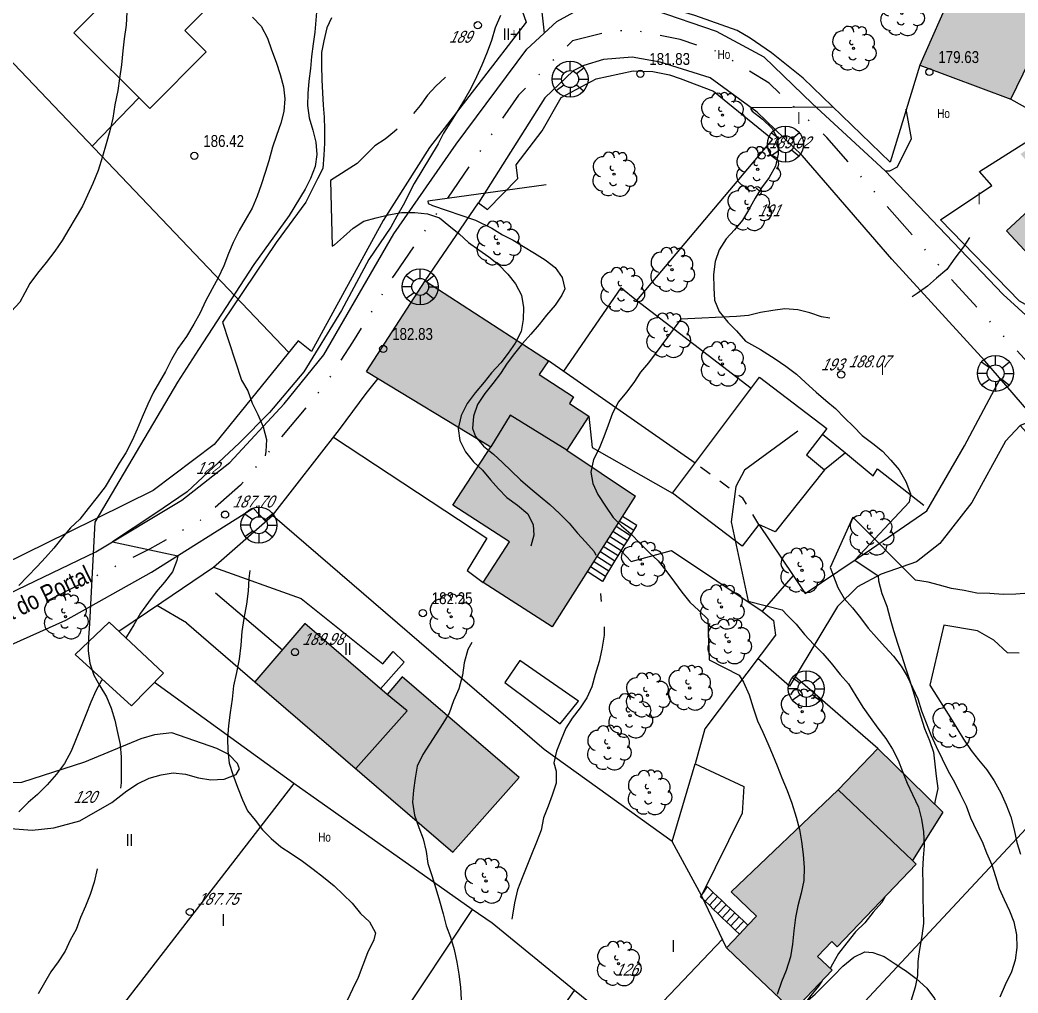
# Model space of a CAD drawing. Header units: metres. Extents: x 523256 to 524015, y 4669220 to 4669814.
# Drawn here: x 523420.2 to 523503.9, y 4669405.9 to 4669487.5 of the extents above; entities that cross this region are included whole.
import ezdxf

# ---------------------------------------------------------------- set-up
doc = ezdxf.new("R2010")
doc.units = ezdxf.units.M
doc.header["$MEASUREMENT"] = 0
doc.linetypes.add('DISCONT', pattern=[2, 1, -1])
doc.linetypes.add('MORSE_D', pattern=[31.75, 12.7, -6.35, 0, -6.35, 0, -6.35])
for name, color, linetype in [('031006 Cota terreno', 9, 'Continuous'), ('031007 Cota edificio', 7, 'Continuous'), ('032011 Curva cada 1 m', 40, 'Continuous'), ('032015 Curva cada 5 m', 34, 'Continuous'), ('032022 Curva cada 1 m de baja fiabilidad', 40, 'Continuous'), ('033006 Texto cota terreno', 9, 'Continuous'), ('033007 Texto cota edificio', 9, 'Continuous'), ('052001 Edificacion', 2, 'Continuous'), ('052004 Porche Tejavana', 7, 'Continuous'), ('052006 Division alturas', 9, 'Continuous'), ('052007 Medianera principal', 7, 'Continuous'), ('052016 Cobertizo', 7, 'Continuous'), ('052019 Cubierta edificio auxiliar', 9, 'DISCONT'), ('052020 Edificacion alero', 2, 'Continuous'), ('052024 Horreo', 7, 'Continuous'), ('052027 Edificacion por pie_alero', 2, 'Continuous'), ('052028 Edificacion pie nuevo', 2, 'Continuous'), ('053000 Textos varios', 7, 'Continuous'), ('053006 Texto altura edificio', 7, 'Continuous'), ('053009 Texto altura edificio predominante', 7, 'Continuous'), ('063001 Texto via urbana', 7, 'Continuous'), ('063002 Texto portal', 7, 'Continuous'), ('072001 Borde aglomerado u hormigon', 7, 'Continuous'), ('072003 Camino', 7, 'Continuous'), ('072013 Escaleras', 1, 'Continuous'), ('072027 Pavimento', 9, 'Continuous'), ('082001 Valla Alambrada', 7, 'ALAMBRADA'), ('082002 Muro Tapia', 6, 'Continuous'), ('082003 Puerta', 7, 'Continuous'), ('101001 Arbol', 3, 'Continuous'), ('102002 Zona arbolada', 3, 'MASA'), ('102006 Seto', 3, 'SETO'), ('141001 Farola baculo', 7, 'Continuous'), ('202001 Eje Calle', 254, 'MORSE_D'), ('990001 Sombreados', 7, 'Continuous')]:
    doc.layers.add(name, color=color, linetype=linetype)
doc.styles.get("Standard").update_dxf_attribs({"font": 'arial.ttf'})
doc.linetypes.add('ALAMBRADA', pattern='A,3,[131,GEOGRAMA.SHX,S=0.5,R=0,X=0,Y=0],3', length=6)
doc.linetypes.add('MASA', pattern='A,0.0001,[130,GEOGRAMA.SHX,S=0.5,R=180,X=0,Y=0],-2.9', length=2.9001)
doc.linetypes.add('SETO', pattern='A,0,-1.2,1,[135,GEOGRAMA.SHX,S=0.4,R=0,X=0.5,Y=-0.5],1', length=3.2)

# ---------------------------------------------------------------- blocks, each defined once
blk = doc.blocks.new('COTAP')
at = {"color": 0}
blk.add_circle((0, 0), 0.3, dxfattribs=at)
blk = doc.blocks.new('ARBOL')
at = {"color": 0}
blk.add_circle((0, 0), 0.0939, dxfattribs=at)
for centre, radius, start, end in [((-0.448, 1.368), 0.48, 359.28777, 173.60777), ((0.156, 1.551), 0.336, 23.15651, 160.46651), ((0.701, 1.409), 0.384, 301.57804, 139.32804), ((-0.902, 0.61), 0.852, 92.28, 254.58), ((1.05, 0.46), 0.708, 319.85562, 114.76562), ((-0.146, 0.514), 0.192, 119.14, 310.56), ((1.31, -0.398), 0.612, 235.52754, 62.02753), ((-0.89, -0.542), 0.888, 142.64, 266.54), ((-0.062, -0.614), 0.336, 189.64, 323.88), ((-0.482, -1.082), 0.72, 213.78, 295.32), ((0.478, -0.998), 0.852, 224.67, 0.24)]:
    blk.add_arc(centre, radius, start, end, dxfattribs=at)
blk = doc.blocks.new('FAROLAG')
at = {"color": 0}
for p, q in [((-1.169, 0.956), (-0.51, 0.49)), ((0, 0.71), (0, 1.51)), ((1.173, 0.95), (0.553, 0.446)), ((-0.71, 0), (-1.51, 0)), ((0.71, 0), (1.51, 0)), ((-1.173, -0.95), (-0.51, -0.48)), ((0, -0.71), (0, -1.51)), ((1.127, -1.005), (0.511, -0.493))]:
    blk.add_line(p, q, dxfattribs=at)
for radius in [1.51, 0.71]:
    blk.add_circle((0, 0), radius, dxfattribs=at)

msp = doc.modelspace()

# ---------------------------------------------------------------- hatches: boundary and pattern name
at = {"layer": '990001 Sombreados', "true_color": 0xafafaf}
for points in [[(523495.68849, 4669483.75038), (523498.45849, 4669490.02038), (523498.02849, 4669490.13038), (523499.11849, 4669495.40038), (523501.88849, 4669494.24038), (523503.78849, 4669499.04038), (523511.48849, 4669495.88038), (523507.27849, 4669485.54038), (523505.87849, 4669486.16038), (523503.30849, 4669480.89038)], [(523506.71849, 4669473.33038), (523502.94849, 4669469.85038), (523506.35849, 4669466.17038), (523505.87849, 4669465.72038), (523507.74849, 4669463.70038), (523507.88849, 4669463.75038), (523508.28849, 4669463.92038), (523509.84849, 4669464.92038), (523510.15849, 4669464.44038), (523513.76849, 4669465.92038), (523517.91849, 4669468.15038), (523516.32849, 4669470.08038), (523517.22849, 4669471.07038), (523509.48849, 4669479.77038), (523507.54849, 4669478.51038), (523506.70849, 4669477.97038), (523504.11849, 4669476.29038)], [(523449.27849, 4669458.05038), (523459.70849, 4669451.72038), (523461.32849, 4669454.38038), (523466.07849, 4669451.44038), (523467.92849, 4669454.31038), (523466.28849, 4669455.37038), (523466.63849, 4669455.92038), (523463.76849, 4669457.78038), (523464.53849, 4669458.95038), (523454.19849, 4669465.65038)], [(523459.70849, 4669451.72038), (523461.32849, 4669454.38038), (523466.07849, 4669451.44038), (523471.83849, 4669447.59038), (523471.81849, 4669447.59038), (523464.83849, 4669436.62038), (523459.06849, 4669440.36038), (523461.26849, 4669443.75038), (523456.51849, 4669446.82038)], [(523462.07849, 4669423.98038), (523452.27849, 4669432.42038), (523451.01849, 4669430.95038), (523444.11849, 4669436.90038), (523439.91849, 4669432.02038), (523456.50849, 4669417.73038)], [(523479.45849, 4669409.71038), (523480.12849, 4669409.07038), (523485.04849, 4669404.39038), (523488.31849, 4669407.82038), (523487.09849, 4669408.97038), (523488.28849, 4669410.22038), (523488.74849, 4669409.79038), (523495.36849, 4669416.73038), (523495.05849, 4669417.03038), (523497.59849, 4669421.09038), (523492.15849, 4669426.41038), (523488.83849, 4669422.96038), (523479.86849, 4669414.39038), (523481.98849, 4669412.36038), (523481.26849, 4669411.61038), (523480.54849, 4669410.85038)]]:
    msp.add_hatch(color=253, dxfattribs=at).paths.add_polyline_path(points, flags=0)

# ---------------------------------------------------------------- linework, layer by layer
at = {"layer": '032011 Curva cada 1 m'}
for points, elevation in [([(523429.19, 4669488.18), (523429.13, 4669487.09), (523428.95, 4669485.94), (523428.84, 4669484.94), (523428.74, 4669483.78), (523428.57, 4669482.61), (523428.42, 4669481.61), (523428.18, 4669480.41), (523428, 4669479.3), (523427.75, 4669478.23), (523427.45, 4669477.13), (523427.15, 4669476.09), (523426.79, 4669474.91), (523426.33, 4669473.81), (523425.89, 4669472.83), (523425.46, 4669471.91), (523424.85, 4669470.89), (523424.31, 4669469.98), (523423.77, 4669469.04), (523423.14, 4669468.14), (523422.42, 4669467.2), (523421.7, 4669466.29), (523421.06, 4669465.44), (523420.22, 4669463.85), (523419.15, 4669462.71)], 187), ([(523445.12, 4669488.52), (523445.03, 4669487.52), (523444.94, 4669486.52), (523444.82, 4669485.52), (523444.68, 4669484.48), (523444.57, 4669483.45), (523444.43, 4669482.41), (523444.36, 4669481.36), (523444.33, 4669480.36), (523444.47, 4669479.33), (523444.78, 4669478.28), (523445.04, 4669477.29), (523445.12, 4669476.26), (523444.96, 4669475.24), (523444.58, 4669474.24), (523444.13, 4669473.33), (523442.8, 4669471.14), (523439.84, 4669467.02), (523435.18, 4669459.9), (523433.42, 4669457.14), (523426.49, 4669445.4), (523426.04, 4669436.91), (523425.96, 4669435.71), (523425.94, 4669434.62), (523426.07, 4669433.57), (523426.42, 4669432.58), (523426.91, 4669431.67), (523427.48, 4669430.75), (523427.87, 4669429.8), (523428.17, 4669428.8), (523428.39, 4669427.76), (523428.62, 4669426.75), (523428.71, 4669425.7), (523428.71, 4669424.62), (523428.7, 4669423.55), (523428.66, 4669423.1)], 184), ([(523439.73, 4669487.77), (523440.44, 4669487), (523440.97, 4669486.01), (523441.32, 4669485.02), (523441.7, 4669483.98), (523442.04, 4669482.95), (523442.31, 4669481.91), (523442.42, 4669480.91), (523442.34, 4669479.85), (523442.09, 4669478.87), (523441.74, 4669477.84), (523441.41, 4669476.85), (523441.08, 4669475.72), (523440.78, 4669474.74), (523440.45, 4669473.71), (523440.12, 4669472.75), (523439.69, 4669471.75), (523439.1, 4669470.74), (523438.59, 4669469.88), (523438.1, 4669468.87), (523437.72, 4669467.93), (523437.31, 4669466.91), (523436.85, 4669465.89), (523436.35, 4669464.97), (523435.78, 4669463.94), (523435.32, 4669462.97), (523434.81, 4669462.01), (523434.19, 4669460.97), (523433.47, 4669459.98), (523432.94, 4669459.04), (523432.43, 4669458.05), (523431.92, 4669457.19), (523431.43, 4669456.31), (523430.95, 4669455.31), (523430.46, 4669454.22), (523430.05, 4669453.22), (523429.62, 4669452.26), (523429.09, 4669451.22), (523428.54, 4669450.35), (523427.99, 4669449.4), (523427.36, 4669448.37), (523426.7, 4669447.5), (523425.93, 4669446.54), (523425.23, 4669445.65), (523424.46, 4669444.92), (523423.72, 4669444.07), (523423.07, 4669443.23), (523422.36, 4669442.43), (523421.66, 4669441.68), (523420.86, 4669440.85), (523420.12, 4669440.1)], 186), ([(523446.34, 4669487.71), (523445.94, 4669486.87), (523445.69, 4669485.77), (523445.51, 4669484.79), (523445.5, 4669483.7), (523445.54, 4669482.52), (523445.58, 4669481.41), (523445.64, 4669480.38), (523445.72, 4669479.37), (523445.76, 4669478.36), (523445.75, 4669477.19), (523445.71, 4669476.18), (523445.61, 4669475.06), (523445.17, 4669474.2), (523444.18, 4669472.26), (523441.7, 4669468.86), (523437.21, 4669462.18), (523438.8, 4669457.31), (523439.33, 4669456.41), (523439.69, 4669455.39), (523440.18, 4669454.43), (523440.62, 4669453.4), (523440.9, 4669452.35), (523440.84, 4669451.34), (523440.79, 4669450.96)], 183), ([(523455.89, 4669482.73), (523455.87, 4669482.71), (523455.1, 4669481.99), (523454.38, 4669481.23), (523453.79, 4669480.35), (523453.23, 4669479.69)], 182), ([(523451.84, 4669478.36), (523451.62, 4669478.17), (523450.85, 4669477.52), (523449.98, 4669476.97), (523449.22, 4669476.22), (523448.5, 4669475.49), (523446.25, 4669474.07), (523446.41, 4669468.55), (523446.6, 4669468.66), (523447.36, 4669469.35), (523448.15, 4669470.08), (523449.05, 4669470.65), (523450.1, 4669470.93), (523451.13, 4669471.2), (523452.21, 4669471.38), (523453.33, 4669471.37), (523454.38, 4669471.28), (523455.4, 4669470.93), (523456.19, 4669470.29), (523457.04, 4669469.58), (523457.82, 4669468.86), (523458.69, 4669468.24), (523459.54, 4669467.66), (523460.35, 4669467.02), (523461.13, 4669466.22), (523461.78, 4669465.41), (523462.27, 4669464.45), (523462.44, 4669463.41), (523462.41, 4669462.4), (523462.24, 4669461.41), (523461.74, 4669460.42), (523461.17, 4669459.58), (523460.53, 4669458.77), (523459.77, 4669457.94), (523459.15, 4669457.14), (523458.38, 4669456.26), (523457.72, 4669455.36), (523457.23, 4669454.35), (523456.97, 4669453.27), (523457.11, 4669452.27), (523457.57, 4669451.3), (523458.24, 4669450.46), (523459, 4669449.76), (523459.68, 4669448.95), (523460.35, 4669448.2), (523461.06, 4669447.48), (523461.94, 4669446.83), (523462.8, 4669446.1), (523463.26, 4669445.19), (523463.31, 4669444.31), (523463.05, 4669443.39)], 182), ([(523464.34, 4669473.7), (523454.42, 4669472.33), (523454.44, 4669472.14), (523454.81, 4669471.98), (523458.42, 4669470.74), (523459.78, 4669470.07), (523460.67, 4669469.51), (523461.58, 4669469.06), (523462.44, 4669468.52), (523463.38, 4669467.96), (523464.27, 4669467.41), (523465.1, 4669466.77), (523465.69, 4669465.92), (523465.9, 4669464.97), (523465.66, 4669464.45), (523465.09, 4669463.61), (523464.38, 4669462.78), (523463.76, 4669461.98), (523463.05, 4669461.19), (523462.36, 4669460.39), (523461.69, 4669459.56), (523461.08, 4669458.74), (523460.52, 4669457.88), (523459.86, 4669457.03), (523459.19, 4669456.2), (523458.6, 4669455.28), (523458.26, 4669454.29), (523458.16, 4669453.26), (523458.43, 4669452.58), (523459.1, 4669451.78), (523459.93, 4669451.1), (523460.68, 4669450.41), (523461.42, 4669449.71), (523462.19, 4669448.95), (523463, 4669448.25), (523463.85, 4669447.57), (523464.64, 4669446.88), (523465.45, 4669446.14), (523466.27, 4669445.32), (523466.97, 4669444.49), (523467.65, 4669443.75), (523468.36, 4669442.95), (523468.52, 4669442.64)], 181), ([(523499.85, 4669469.28), (523499.33, 4669468.5), (523498.61, 4669467.54), (523497.93, 4669466.6), (523497.08, 4669465.87), (523496.33, 4669465.2), (523495.46, 4669464.58), (523495.03, 4669464.3)], 179), ([(523488.13, 4669462.52), (523487.42, 4669462.64), (523486.45, 4669462.96), (523485.46, 4669463.23), (523484.35, 4669463.29), (523483.35, 4669463.17), (523482.32, 4669463), (523481.3, 4669462.74), (523480.3, 4669462.65), (523475.65, 4669462.43), (523472.92, 4669458.77), (523472.25, 4669457.99), (523471.69, 4669457.13), (523471.07, 4669456.32), (523470.42, 4669455.49), (523469.91, 4669454.54), (523469.53, 4669453.55), (523469.17, 4669452.56), (523468.8, 4669451.59), (523468.32, 4669450.67), (523468.1, 4669449.6), (523468.27, 4669448.66), (523468.68, 4669447.73), (523469.33, 4669446.75), (523469.95, 4669445.8), (523470.67, 4669445.09), (523471.45, 4669444.42), (523472.24, 4669443.61), (523472.97, 4669442.86), (523473.75, 4669442.17), (523474.45, 4669441.25), (523475.11, 4669440.38), (523475.72, 4669439.53), (523476.38, 4669438.7), (523477.16, 4669437.99), (523477.9, 4669437.28), (523478, 4669433.87), (523480.54, 4669432.57), (523480.89, 4669432), (523481.36, 4669430.93), (523481.69, 4669429.84), (523482.07, 4669428.75), (523482.5, 4669427.8), (523482.92, 4669426.85), (523483.33, 4669425.91), (523483.71, 4669424.98), (523484.12, 4669423.96), (523484.56, 4669422.9), (523484.94, 4669421.84), (523485.3, 4669420.66), (523485.58, 4669419.63), (523485.75, 4669418.61), (523485.9, 4669417.54), (523485.97, 4669416.43), (523485.95, 4669415.36), (523485.74, 4669414.3), (523485.46, 4669413.23), (523485.24, 4669412.24), (523485.1, 4669411.14), (523485.01, 4669410.01), (523484.82, 4669408.96), (523484.46, 4669407.79), (523484.09, 4669406.85), (523483.71, 4669405.78)], 179), ([(523485.44, 4669453.03), (523480.98, 4669449.78), (523480.26, 4669448.4), (523479.86, 4669445.44), (523481.27, 4669438.77), (523484.13, 4669438.04), (523484.57, 4669437.57), (523485.3, 4669436.84), (523486, 4669435.98), (523486.78, 4669435.15), (523487.55, 4669434.38), (523488.23, 4669433.57), (523489, 4669432.63), (523489.7, 4669431.84), (523490.32, 4669430.84), (523490.9, 4669429.89), (523491.51, 4669429.02), (523492.16, 4669428.12), (523492.84, 4669427.25), (523493.4, 4669426.38), (523493.85, 4669425.43), (523494.23, 4669424.48), (523494.63, 4669423.52), (523495.07, 4669422.56), (523495.56, 4669421.5), (523495.82, 4669420.49), (523495.99, 4669419.44), (523496.03, 4669418.26), (523495.96, 4669417.24), (523495.9, 4669416.22), (523495.94, 4669415.03), (523495.94, 4669413.91), (523495.97, 4669412.84), (523495.99, 4669411.75), (523495.85, 4669410.71), (523495.68, 4669409.72), (523495.57, 4669409)], 178), ([(523504.84, 4669439.46), (523503.74, 4669439.37), (523502.66, 4669439.35), (523501.56, 4669439.42), (523500.46, 4669439.45), (523499.41, 4669439.67), (523498.34, 4669439.84), (523497.34, 4669440.12), (523496.37, 4669440.38), (523495.32, 4669440.53), (523490.07, 4669445.83), (523488.17, 4669441.61), (523488.35, 4669441.1), (523488.81, 4669439.94), (523489.32, 4669439), (523490.02, 4669438.22), (523490.69, 4669437.38), (523491.34, 4669436.53), (523492.04, 4669435.74), (523492.77, 4669434.92), (523493.47, 4669434.18), (523494.1, 4669433.33), (523494.63, 4669432.48), (523495.05, 4669431.54), (523495.51, 4669430.59), (523495.82, 4669429.58), (523496.2, 4669428.58), (523496.61, 4669427.58), (523497.05, 4669426.58), (523497.54, 4669425.55), (523498.05, 4669424.53), (523498.59, 4669423.6), (523499.06, 4669422.63), (523499.56, 4669421.62), (523499.93, 4669420.62), (523500.42, 4669419.54), (523500.9, 4669418.62), (523501.26, 4669417.67), (523501.73, 4669416.66), (523502.03, 4669415.69), (523502.34, 4669414.69), (523502.74, 4669413.75), (523503.2, 4669412.82), (523503.56, 4669411.87), (523503.79, 4669410.8), (523503.81, 4669409.72), (523503.66, 4669408.67), (523503.36, 4669407.7), (523502.83, 4669406.61), (523502.38, 4669405.56)], 177), ([(523439.49, 4669441.34), (523439.42, 4669440.69), (523439.36, 4669439.61), (523439.21, 4669438.52), (523438.99, 4669437.34), (523438.82, 4669436.23), (523438.73, 4669435.08), (523438.59, 4669433.91), (523438.37, 4669432.8), (523438.12, 4669431.68), (523438, 4669430.57), (523437.86, 4669429.44), (523437.72, 4669428.35), (523437.63, 4669427.27), (523437.65, 4669426.24), (523437.76, 4669425.2), (523438.07, 4669424.25), (523438.46, 4669423.17), (523438.87, 4669422.11), (523439.3, 4669421.19), (523439.93, 4669420.4), (523440.57, 4669419.61), (523441.28, 4669418.87), (523442.1, 4669418.18), (523442.96, 4669417.62), (523443.9, 4669416.97), (523444.82, 4669416.31), (523445.67, 4669415.62), (523446.56, 4669414.9), (523447.32, 4669414.19), (523448.07, 4669413.44), (523448.77, 4669412.59), (523449.53, 4669411.88), (523450.04, 4669410.96), (523449.9, 4669410.36), (523449.37, 4669409.28), (523448.96, 4669408.26), (523448.58, 4669407.21), (523448.11, 4669406.23), (523447.65, 4669405.29)], 183), ([(523468.9, 4669439.42), (523468.94, 4669439.07), (523468.97, 4669438.76)], 181), ([(523504.02, 4669434.41), (523503.02, 4669434.46), (523501.88, 4669435.52), (523500.52, 4669436.3), (523497.69, 4669436.78), (523496.53, 4669431.74), (523498.39, 4669428.78), (523499.35, 4669427.21), (523499.97, 4669426.25), (523500.59, 4669425.46), (523501.29, 4669424.62), (523501.91, 4669423.71), (523502.48, 4669422.69), (523502.91, 4669421.71), (523503.3, 4669420.68), (523503.58, 4669419.6), (523503.81, 4669418.53), (523504.11, 4669417.57)], 176), ([(523469.2, 4669436.62), (523469.22, 4669435.92), (523469, 4669434.76), (523468.79, 4669433.72), (523468.44, 4669432.64), (523468.16, 4669431.6), (523467.75, 4669430.66), (523467.2, 4669429.82), (523466.53, 4669428.98), (523466, 4669428.12), (523465.59, 4669427.19), (523465.2, 4669426.21), (523464.98, 4669425.22), (523465.18, 4669424.53), (523465.17, 4669423.52), (523464.85, 4669422.52), (523464.5, 4669421.58), (523464.12, 4669420.61), (523463.92, 4669419.56), (523463.52, 4669418.57), (523463.12, 4669417.52), (523462.71, 4669416.56), (523462.34, 4669415.57), (523461.93, 4669414.57), (523461.68, 4669413.47), (523461.52, 4669412.45), (523461.47, 4669412.12)], 181), ([(523458.12, 4669435.3), (523457.78, 4669434.72), (523457.47, 4669433.61), (523457.33, 4669432.56), (523457.01, 4669431.44), (523456.56, 4669430.42), (523456.2, 4669429.38), (523455.67, 4669428.51), (523455.13, 4669427.65), (523454.57, 4669426.8), (523453.99, 4669425.91), (523453.54, 4669424.94), (523453.37, 4669423.94), (523453.23, 4669422.92), (523453.13, 4669421.92), (523453.31, 4669420.82), (523453.67, 4669419.8), (523454.03, 4669418.84), (523454.28, 4669417.77), (523454.43, 4669416.77), (523454.76, 4669415.77), (523455.08, 4669414.67), (523455.39, 4669413.64), (523455.72, 4669412.56), (523455.97, 4669411.56), (523456.31, 4669410.59), (523456.63, 4669409.56), (523456.86, 4669408.5), (523457.03, 4669407.5), (523457.16, 4669406.4), (523457.23, 4669405.35)], 182), ([(523426.68, 4669416.32), (523426.44, 4669415.22), (523426.11, 4669414.18), (523425.71, 4669413.19), (523425.3, 4669412.24), (523424.93, 4669411.23), (523424.42, 4669410.34), (523424.01, 4669409.42), (523423.43, 4669408.52), (523422.81, 4669407.68), (523422.28, 4669406.77), (523421.75, 4669405.85)], 184)]:
    msp.add_lwpolyline(points, dxfattribs=dict(at, elevation=elevation))
at = {"layer": '032015 Curva cada 5 m'}
for points, elevation in [([(523460.51849, 4669487.91038), (523460.07849, 4669486.87038), (523459.75849, 4669485.82038), (523459.40849, 4669484.83038), (523458.93849, 4669483.74038), (523458.50849, 4669482.75038), (523458.02849, 4669481.78038), (523457.50849, 4669480.85038), (523456.94849, 4669479.93038), (523456.32849, 4669478.97038), (523455.74849, 4669478.04038), (523455.28849, 4669477.14038), (523453.26849, 4669473.82038), (523452.35849, 4669471.99038), (523451.81849, 4669471.08038), (523451.30849, 4669470.14038), (523449.46849, 4669467.43038), (523447.17849, 4669463.16038), (523444.01849, 4669458.01038), (523441.14849, 4669454.60038), (523438.63849, 4669452.07038), (523434.23849, 4669447.95038), (523431.52849, 4669446.10038), (523427.96849, 4669443.77038), (523433.44849, 4669442.59038), (523433.36849, 4669442.20038), (523433.01849, 4669441.24038), (523432.33849, 4669440.38038), (523431.62849, 4669439.57038), (523431.00849, 4669438.69038), (523430.33849, 4669437.76038), (523429.77849, 4669436.79038), (523429.15849, 4669435.80038), (523429.10849, 4669435.71038)], 185), ([(523488.39849, 4669480.22038), (523481.51849, 4669480.17038), (523481.49849, 4669480.06038), (523481.61849, 4669479.88038), (523482.49849, 4669479.21038), (523483.28849, 4669478.44038), (523483.77849, 4669477.52038), (523483.78849, 4669476.27038), (523483.56849, 4669475.27038), (523483.03849, 4669474.31038), (523482.38849, 4669473.45038), (523481.85849, 4669472.58038), (523481.30849, 4669471.59038), (523480.79849, 4669470.73038), (523480.12849, 4669469.92038), (523479.43849, 4669469.17038), (523478.84849, 4669468.25038), (523478.52849, 4669467.26038), (523478.36849, 4669466.19038), (523478.39849, 4669465.05038), (523478.46849, 4669464.04038), (523478.85849, 4669463.08038), (523479.58849, 4669462.19038), (523480.30849, 4669461.45038), (523481.05849, 4669460.60038), (523482.30849, 4669459.88038), (523483.55849, 4669459.12038), (523484.42849, 4669458.49038), (523485.33849, 4669457.82038), (523486.09849, 4669457.11038), (523486.97849, 4669456.32038), (523487.78849, 4669455.62038), (523488.60849, 4669454.93038), (523489.36849, 4669454.16038), (523490.11849, 4669453.42038), (523490.84849, 4669452.68038), (523491.73849, 4669452.01038), (523492.54849, 4669451.37038), (523493.24849, 4669450.61038), (523493.94849, 4669449.79038), (523494.50849, 4669448.81038), (523494.89849, 4669447.79038), (523494.78849, 4669447.08038), (523490.22849, 4669442.23038), (523492.18849, 4669440.91038), (523492.20849, 4669440.49038), (523492.48849, 4669439.43038), (523492.91849, 4669438.35038), (523493.19849, 4669437.30038), (523493.45849, 4669436.31038), (523493.81849, 4669435.25038), (523494.13849, 4669434.25038), (523494.46849, 4669433.20038), (523494.79849, 4669432.17038), (523495.12849, 4669431.20038), (523495.45849, 4669430.07038), (523495.76849, 4669429.09038), (523496.06849, 4669428.09038), (523496.48849, 4669427.08038), (523496.81849, 4669426.11038), (523496.93849, 4669425.11038), (523497.05849, 4669424.09038), (523497.18849, 4669423.06038), (523496.96849, 4669422.07038), (523496.90849, 4669421.76038)], 180), ([(523427.12849, 4669432.23038), (523427.06849, 4669432.13038), (523426.57849, 4669431.25038), (523426.15849, 4669430.30038), (523425.74849, 4669429.26038), (523425.33849, 4669428.27038), (523424.92849, 4669427.23038), (523424.51849, 4669426.21038), (523423.95849, 4669425.16038), (523423.28849, 4669424.27038), (523422.49849, 4669423.37038), (523421.69849, 4669422.57038), (523420.90849, 4669421.90038), (523420.12849, 4669421.12038)], 185), ([(523492.77849, 4669414.01038), (523492.49849, 4669413.50038), (523491.77849, 4669412.70038), (523491.05849, 4669411.81038), (523490.28849, 4669411.04038), (523489.56849, 4669410.13038), (523488.84849, 4669409.24038), (523488.36849, 4669408.33038), (523488.14849, 4669407.98038)], 180), ([(523487.45849, 4669406.92038), (523487.17849, 4669406.50038), (523486.53849, 4669405.69038), (523486.11849, 4669405.15038)], 180)]:
    msp.add_lwpolyline(points, dxfattribs=dict(at, elevation=elevation))
at = {"layer": '032022 Curva cada 1 m de baja fiabilidad', "elevation": 178}
msp.add_lwpolyline([(523495.57, 4669409), (523495.51, 4669408.54), (523495.48, 4669407.38), (523495.28, 4669406.39), (523494.95, 4669405.31), (523494.6, 4669404.13), (523494.3, 4669403.01), (523493.95, 4669402.01), (523493.55, 4669400.99), (523493.14, 4669400.05), (523492.84, 4669399.06), (523492.21, 4669398.17), (523491.65, 4669397.23), (523491.09, 4669396.38), (523490.86, 4669396.05)], dxfattribs=at)
at = {"layer": '052001 Edificacion', "flags": 128}
msp.add_lwpolyline([(523492.15849, 4669426.41038), (523497.59849, 4669421.09038), (523495.05849, 4669417.03038), (523495.36849, 4669416.73038), (523488.74849, 4669409.79038), (523488.28849, 4669410.22038), (523487.09849, 4669408.97038), (523488.31849, 4669407.82038), (523485.04849, 4669404.39038), (523480.12849, 4669409.07038), (523479.45849, 4669409.71038)], dxfattribs=at)
at = {"layer": '052004 Porche Tejavana', "flags": 128}
for points in [[(523474.94849, 4669447.85038), (523482.23849, 4669457.57038), (523487.86849, 4669453.27038), (523486.16849, 4669451.05038), (523487.68849, 4669449.80038), (523483.55849, 4669444.61038), (523482.18849, 4669445.20038), (523480.76849, 4669443.40038), (523474.94849, 4669447.85038)], [(523427.70849, 4669437.03038), (523432.26849, 4669432.75038), (523429.56849, 4669430.00038), (523424.83849, 4669434.32038), (523427.70849, 4669437.03038)]]:
    msp.add_lwpolyline(points, dxfattribs=at)
at = {"layer": '052006 Division alturas', "flags": 128}
for points in [[(523448.37849, 4669424.74038), (523452.69849, 4669429.57038), (523451.01849, 4669430.95038)], [(523495.05849, 4669417.03038), (523488.83849, 4669422.96038)]]:
    msp.add_lwpolyline(points, dxfattribs=at)
at = {"layer": '052007 Medianera principal', "flags": 128}
msp.add_lwpolyline([(523466.07849, 4669451.44038), (523461.32849, 4669454.38038), (523459.70849, 4669451.72038)], dxfattribs=at)
at = {"layer": '052016 Cobertizo', "flags": 128}
for points in [[(523431.43849, 4669493.16038), (523424.73849, 4669486.44038), (523431.09849, 4669480.10038), (523435.83849, 4669484.85038), (523434.04849, 4669486.64038), (523436.00849, 4669488.60038), (523431.43849, 4669493.16038)], [(523474.89849, 4669418.62038), (523476.82849, 4669425.13038), (523480.91849, 4669423.24038), (523480.76849, 4669420.99038), (523477.37849, 4669414.09038), (523474.89849, 4669418.62038)]]:
    msp.add_lwpolyline(points, dxfattribs=at)
at = {"layer": '052019 Cubierta edificio auxiliar', "flags": 128}
msp.add_lwpolyline([(523482.18849, 4669445.20038), (523480.83849, 4669447.41038), (523476.82849, 4669450.36038)], dxfattribs=at)
at = {"layer": '052020 Edificacion alero', "flags": 128}
for points in [[(523503.30849, 4669480.89038), (523505.87849, 4669486.16038), (523507.27849, 4669485.54038), (523511.48849, 4669495.88038), (523503.78849, 4669499.04038), (523501.88849, 4669494.24038), (523499.11849, 4669495.40038), (523498.02849, 4669490.13038), (523498.45849, 4669490.02038), (523495.68849, 4669483.75038)], [(523454.19849, 4669465.65038), (523464.53849, 4669458.95038), (523463.76849, 4669457.78038), (523466.63849, 4669455.92038), (523466.28849, 4669455.37038), (523467.92849, 4669454.31038), (523466.07849, 4669451.44038)], [(523466.07849, 4669451.44038), (523471.83849, 4669447.59038), (523471.81849, 4669447.59038), (523464.83849, 4669436.62038), (523459.06849, 4669440.36038), (523461.26849, 4669443.75038), (523456.51849, 4669446.82038), (523459.70849, 4669451.72038)], [(523462.07849, 4669423.98038), (523452.27849, 4669432.42038), (523451.01849, 4669430.95038), (523444.11849, 4669436.90038), (523439.91849, 4669432.02038), (523456.50849, 4669417.73038), (523462.07849, 4669423.98038)]]:
    msp.add_lwpolyline(points, dxfattribs=at)
at = {"layer": '052024 Horreo', "flags": 128}
msp.add_lwpolyline([(523460.88849, 4669431.96038), (523465.52849, 4669428.48038), (523467.05849, 4669430.40038), (523462.13849, 4669433.80038), (523460.88849, 4669431.96038)], dxfattribs=at)
at = {"layer": '052027 Edificacion por pie_alero', "flags": 128}
msp.add_lwpolyline([(523479.45849, 4669409.71038), (523480.54849, 4669410.85038), (523481.26849, 4669411.61038), (523481.98849, 4669412.36038), (523479.86849, 4669414.39038), (523488.83849, 4669422.96038), (523492.15849, 4669426.41038)], dxfattribs=at)
at = {"layer": '052028 Edificacion pie nuevo', "flags": 128}
for points in [[(523495.68849, 4669483.75038), (523503.30849, 4669480.89038)], [(523517.91849, 4669468.15038), (523513.76849, 4669465.92038), (523510.15849, 4669464.44038), (523509.84849, 4669464.92038), (523508.28849, 4669463.92038), (523507.88849, 4669463.75038), (523507.74849, 4669463.70038), (523505.87849, 4669465.72038), (523506.35849, 4669466.17038), (523502.94849, 4669469.85038), (523506.71849, 4669473.33038)], [(523449.27849, 4669458.05038), (523454.19849, 4669465.65038)], [(523449.27849, 4669458.05038), (523459.70849, 4669451.72038)]]:
    msp.add_lwpolyline(points, dxfattribs=at)
at = {"layer": '072001 Borde aglomerado u hormigon', "flags": 128}
for points in [[(523417.77849, 4669438.70038), (523426.56849, 4669442.93038), (523433.78849, 4669447.26038), (523437.82849, 4669450.41038), (523442.37849, 4669455.34038), (523445.68849, 4669459.45038), (523451.55849, 4669469.59038), (523456.78849, 4669477.10038), (523462.72849, 4669485.09038), (523465.23849, 4669487.39038), (523467.83849, 4669488.84038), (523469.27849, 4669489.08038), (523470.64849, 4669488.97038), (523473.37849, 4669488.37038), (523478.60849, 4669486.60038), (523482.60849, 4669484.44038), (523486.66849, 4669480.50038), (523492.76849, 4669474.88038), (523493.16849, 4669474.89038), (523493.79849, 4669475.20038), (523494.98849, 4669477.58038), (523494.53849, 4669480.04038)], [(523535.35849, 4669397.23038), (523533.69849, 4669411.67038), (523532.63849, 4669417.09038), (523531.82849, 4669419.82038), (523529.69849, 4669423.77038), (523524.12849, 4669430.72038), (523517.11849, 4669440.11038), (523507.98849, 4669450.99038), (523501.11849, 4669458.94038), (523493.33849, 4669467.47038), (523485.79849, 4669476.16038), (523482.02849, 4669479.80038), (523478.08849, 4669482.67038), (523473.89849, 4669483.99038), (523471.56849, 4669484.40038), (523469.13849, 4669484.21038), (523467.50849, 4669483.70038), (523466.61849, 4669483.26038), (523464.23849, 4669480.99038), (523458.66849, 4669472.19038)], [(523492.77849, 4669474.87038), (523497.26849, 4669470.14038), (523502.65849, 4669464.51038), (523505.17849, 4669462.21038), (523506.95849, 4669458.93038), (523507.08955, 4669458.71105)], [(523392.34849, 4669401.89038), (523391.43849, 4669402.60038), (523392.54849, 4669407.50038), (523395.83849, 4669415.62038), (523397.64849, 4669419.17038), (523399.53849, 4669422.43038), (523401.83849, 4669425.28038), (523403.97849, 4669427.59038), (523405.65849, 4669428.50038), (523411.51849, 4669431.58038), (523424.06849, 4669437.18038), (523431.25849, 4669441.20038), (523439.76849, 4669446.59038), (523440.83849, 4669445.47038)]]:
    msp.add_lwpolyline(points, dxfattribs=at)
at = {"layer": '072003 Camino', "flags": 128}
for points in [[(523468.64849, 4669538.56038), (523470.08849, 4669537.74038), (523470.25849, 4669537.08038), (523469.67849, 4669533.18038), (523467.56849, 4669519.78038), (523465.17849, 4669506.89038), (523463.48849, 4669497.30038), (523463.27849, 4669494.36038), (523463.54849, 4669492.03038), (523464.18849, 4669486.43038)], [(523485.04849, 4669440.93038), (523486.06849, 4669439.42038), (523491.61849, 4669443.16038), (523496.26849, 4669446.36038), (523499.42849, 4669451.82038), (523502.41849, 4669457.44038)], [(523505.48849, 4669453.88038), (523504.82849, 4669453.80038), (523504.09849, 4669453.52038), (523502.86849, 4669452.20038), (523500.04849, 4669447.07038), (523497.35849, 4669443.63038), (523495.39849, 4669442.09038), (523492.42849, 4669441.04038), (523490.44849, 4669439.98038), (523488.76849, 4669438.34038), (523485.22849, 4669432.44038)], [(523419.05849, 4669419.74038), (523421.24849, 4669419.57038), (523423.05849, 4669419.77038), (523425.22849, 4669420.36038), (523427.92849, 4669421.90038), (523429.18849, 4669422.87038), (523430.06849, 4669423.47038), (523431.05849, 4669423.93038), (523432.06849, 4669424.22038), (523433.07849, 4669424.39038), (523434.10849, 4669424.28038), (523435.18849, 4669423.95038), (523436.22849, 4669423.78038), (523437.33849, 4669423.84038), (523438.33849, 4669424.24038), (523438.62849, 4669424.72038), (523438.44849, 4669425.16038), (523437.73849, 4669425.91038), (523436.72849, 4669426.41038), (523432.94849, 4669427.74038), (523431.48849, 4669427.58038), (523430.35849, 4669427.24038), (523425.61849, 4669425.28038), (523420.35849, 4669423.56038), (523417.35849, 4669423.54038)]]:
    msp.add_lwpolyline(points, dxfattribs=at)
at = {"layer": '072013 Escaleras', "flags": 128}
for points in [[(523471.68849, 4669444.70038), (523470.46849, 4669445.48038)], [(523471.68849, 4669444.70038), (523471.94849, 4669445.12038), (523470.73849, 4669445.89038)], [(523471.15849, 4669443.84038), (523469.93849, 4669444.63038)], [(523471.41849, 4669444.27038), (523470.20849, 4669445.05038)], [(523471.15849, 4669443.84038), (523471.41849, 4669444.27038)], [(523471.41849, 4669444.27038), (523471.68849, 4669444.70038)], [(523470.63849, 4669442.99038), (523469.39849, 4669443.78038)], [(523470.89849, 4669443.42038), (523469.66849, 4669444.21038)], [(523470.89849, 4669443.42038), (523471.15849, 4669443.84038)], [(523470.10849, 4669442.14038), (523468.85849, 4669442.95038)], [(523470.37849, 4669442.57038), (523469.12849, 4669443.37038)], [(523470.37849, 4669442.57038), (523470.63849, 4669442.99038)], [(523470.63849, 4669442.99038), (523470.89849, 4669443.42038)], [(523469.58849, 4669441.29038), (523468.31849, 4669442.10038)], [(523469.84849, 4669441.71038), (523468.59849, 4669442.53038)], [(523469.84849, 4669441.71038), (523470.10849, 4669442.14038)], [(523470.10849, 4669442.14038), (523470.37849, 4669442.57038)], [(523469.32849, 4669440.86038), (523469.06849, 4669440.44038), (523467.78849, 4669441.26038)], [(523469.32849, 4669440.86038), (523468.05849, 4669441.67038)], [(523469.32849, 4669440.86038), (523469.58849, 4669441.29038)], [(523469.58849, 4669441.29038), (523469.84849, 4669441.71038)], [(523478.35849, 4669414.35038), (523477.83849, 4669414.84038), (523477.47849, 4669414.30038)], [(523477.66849, 4669413.62038), (523478.35849, 4669414.35038)], [(523478.35849, 4669414.35038), (523478.71849, 4669414.01038)], [(523477.66849, 4669413.62038), (523477.27849, 4669413.99038), (523477.35849, 4669414.11038)], [(523477.66849, 4669413.62038), (523478.02849, 4669413.27038)], [(523478.02849, 4669413.27038), (523478.71849, 4669414.01038)], [(523478.38849, 4669412.93038), (523479.08849, 4669413.66038)], [(523478.71849, 4669414.01038), (523479.08849, 4669413.66038)], [(523478.74849, 4669412.58038), (523479.44849, 4669413.32038)], [(523479.08849, 4669413.66038), (523479.44849, 4669413.32038)], [(523479.44849, 4669413.32038), (523479.80849, 4669412.98038)], [(523478.02849, 4669413.27038), (523478.38849, 4669412.93038)], [(523478.38849, 4669412.93038), (523478.74849, 4669412.58038)], [(523478.74849, 4669412.58038), (523479.10849, 4669412.23038)], [(523479.10849, 4669412.23038), (523479.80849, 4669412.98038)], [(523479.46849, 4669411.89038), (523480.17849, 4669412.64038)], [(523479.80849, 4669412.98038), (523480.17849, 4669412.64038)], [(523480.17849, 4669412.64038), (523480.53849, 4669412.29038)], [(523479.10849, 4669412.23038), (523479.46849, 4669411.89038)], [(523479.46849, 4669411.89038), (523479.82849, 4669411.54038)], [(523479.82849, 4669411.54038), (523480.53849, 4669412.29038)], [(523480.18849, 4669411.19038), (523480.90849, 4669411.95038)], [(523480.53849, 4669412.29038), (523480.90849, 4669411.95038)], [(523480.90849, 4669411.95038), (523481.26849, 4669411.61038)], [(523479.82849, 4669411.54038), (523480.18849, 4669411.19038)], [(523480.18849, 4669411.19038), (523480.54849, 4669410.85038)]]:
    msp.add_lwpolyline(points, dxfattribs=at)
at = {"layer": '072027 Pavimento', "flags": 128}
for points in [[(523467.92849, 4669454.31038), (523468.19849, 4669451.68038), (523474.94849, 4669447.85038)], [(523446.50849, 4669452.55038), (523459.35849, 4669444.06038), (523457.70849, 4669441.36038), (523459.06849, 4669440.36038)], [(523436.44849, 4669441.64038), (523443.80849, 4669439.01038), (523450.63849, 4669433.53038), (523451.50849, 4669434.55038), (523452.43849, 4669433.67038), (523450.44849, 4669431.44038)], [(523434.19849, 4669436.95038), (523431.70849, 4669438.42038)]]:
    msp.add_lwpolyline(points, dxfattribs=at)
at = {"layer": '082001 Valla Alambrada', "flags": 128}
for points in [[(523441.45849, 4669514.87038), (523448.33849, 4669509.89038), (523451.35849, 4669507.00038), (523454.40849, 4669503.62038), (523457.87849, 4669498.51038), (523461.33849, 4669491.19038), (523462.66849, 4669487.35038), (523454.54849, 4669476.84038), (523450.68849, 4669470.70038), (523444.65849, 4669459.72038), (523443.55849, 4669460.62038), (523436.50849, 4669451.91038), (523431.39849, 4669448.05038), (523424.31849, 4669444.56038), (523411.33849, 4669438.20038), (523404.93849, 4669436.32038), (523403.31849, 4669436.78038), (523402.05849, 4669437.64038), (523400.45849, 4669439.64038), (523399.71849, 4669442.14038), (523397.44849, 4669456.06038), (523396.39849, 4669467.77038)], [(523417.40849, 4669486.23038), (523442.76849, 4669459.65038)], [(523459.41849, 4669471.63038), (523461.95849, 4669474.22038), (523461.83849, 4669475.37038), (523464.00849, 4669478.23038), (523465.58849, 4669481.03038), (523468.52849, 4669482.58038), (523471.63849, 4669483.27038), (523473.28849, 4669483.20038), (523474.67849, 4669482.94038), (523475.58849, 4669482.63038), (523478.36849, 4669481.56038), (523483.31849, 4669477.54038)], [(523430.19849, 4669481.00038), (523426.27849, 4669476.94038)], [(523481.52849, 4669456.62038), (523471.90849, 4669464.01038), (523470.61849, 4669465.05038), (523465.79849, 4669458.07038)], [(523476.82849, 4669450.36038), (523464.53849, 4669458.95038)], [(523487.50849, 4669452.80038), (523489.45849, 4669451.23038), (523487.68849, 4669449.80038)], [(523443.18829, 4669423.49012), (523431.48849, 4669431.95038)], [(523443.18829, 4669423.49012), (523423.36849, 4669397.84038)], [(523458.14798, 4669412.92962), (523444.59849, 4669422.47038), (523443.18829, 4669423.49012)], [(523458.14798, 4669412.92962), (523451.78849, 4669403.35038), (523460.52849, 4669397.27038), (523466.71652, 4669406.13757)], [(523466.71652, 4669406.13757), (523459.80849, 4669411.76038), (523458.14798, 4669412.92962)], [(523471.41849, 4669402.31038), (523466.71652, 4669406.13757)]]:
    msp.add_lwpolyline(points, dxfattribs=at)
at = {"layer": '082002 Muro Tapia', "flags": 128}
for points in [[(523493.17849, 4669475.61038), (523485.88849, 4669482.64038), (523483.24849, 4669484.78038), (523481.43849, 4669486.00038), (523480.36849, 4669486.65038), (523476.80849, 4669487.90038), (523472.62849, 4669489.14038)], [(523507.74849, 4669463.70038), (523506.55849, 4669463.51038), (523505.56849, 4669463.50038), (523504.53849, 4669463.66038), (523504.03849, 4669463.95038), (523497.39849, 4669470.78038), (523501.70849, 4669473.66038), (523500.68849, 4669474.82038), (523506.38849, 4669478.42038), (523506.70849, 4669477.97038)], [(523483.31849, 4669477.54038), (523471.90849, 4669464.01038)], [(523454.19849, 4669465.65038), (523458.66849, 4669472.19038), (523459.41849, 4669471.63038)], [(523449.25849, 4669456.20038), (523450.24623, 4669457.46306)], [(523504.09849, 4669453.52038), (523510.25849, 4669446.66038), (523516.47849, 4669439.18038), (523525.98849, 4669426.15038), (523516.37849, 4669413.96038), (523505.36849, 4669420.56038), (523487.57849, 4669401.45038), (523485.04849, 4669404.39038)], [(523441.40849, 4669445.97038), (523447.00849, 4669453.19038)], [(523489.45849, 4669451.23038), (523491.75849, 4669449.29038), (523492.12849, 4669449.87038), (523496.00849, 4669446.82038)], [(523436.44849, 4669441.64038), (523441.40849, 4669445.97038)], [(523474.89849, 4669418.62038), (523464.17849, 4669426.33038), (523441.40849, 4669445.97038)], [(523482.18849, 4669445.20038), (523485.04849, 4669440.93038)], [(523470.63849, 4669442.99038), (523471.45849, 4669442.10038), (523474.85849, 4669443.03038), (523482.44849, 4669437.93038), (523483.40849, 4669437.17038), (523483.56849, 4669435.93038), (523477.65849, 4669428.07038), (523476.82849, 4669425.13038)], [(523436.61849, 4669439.47038), (523442.23849, 4669434.71038)], [(523428.51849, 4669436.27038), (523432.12849, 4669438.71038)], [(523434.19849, 4669436.95038), (523439.91849, 4669432.02038)], [(523492.15849, 4669426.41038), (523485.22849, 4669432.44038), (523484.74849, 4669431.64038)], [(523479.45849, 4669409.71038), (523477.37849, 4669414.09038)], [(523434.39472, 4669348.47233), (523446.35849, 4669366.83038), (523460.52849, 4669388.11038), (523471.41849, 4669402.31038), (523479.11849, 4669410.42038)]]:
    msp.add_lwpolyline(points, dxfattribs=at)
at = {"layer": '082003 Puerta', "flags": 128}
for points in [[(523447.00849, 4669453.19038), (523449.25849, 4669456.20038)], [(523432.12849, 4669438.71038), (523436.44849, 4669441.64038)], [(523485.04849, 4669440.93038), (523482.44849, 4669437.93038)], [(523484.74849, 4669431.64038), (523482.08849, 4669433.96038)]]:
    msp.add_lwpolyline(points, dxfattribs=at)
at = {"layer": '102002 Zona arbolada', "flags": 128}
msp.add_lwpolyline([(523465.11849, 4669391.70038), (523463.94849, 4669392.05038), (523463.67849, 4669392.21038), (523463.09849, 4669392.59038), (523462.44849, 4669393.40038), (523462.25849, 4669394.17038), (523462.46849, 4669395.11038), (523462.93849, 4669395.65038), (523463.54849, 4669395.81038), (523464.59849, 4669395.83038), (523465.61849, 4669396.22038), (523466.54849, 4669396.92038), (523467.00849, 4669397.22038), (523467.47849, 4669397.53038), (523468.46849, 4669398.00038), (523469.59849, 4669398.20038), (523470.78849, 4669398.24038), (523471.82849, 4669398.26038), (523472.60849, 4669398.22038), (523472.85849, 4669398.21038), (523473.85849, 4669398.22038), (523474.79849, 4669398.56038), (523475.64849, 4669399.10038), (523476.56849, 4669399.64038), (523477.45849, 4669400.24038), (523478.37849, 4669400.94038), (523479.15849, 4669401.62038), (523480.02849, 4669402.24038), (523480.98849, 4669402.66038), (523482.04849, 4669403.07038), (523483.12849, 4669403.46038), (523484.06849, 4669403.92038), (523484.94849, 4669404.39038), (523485.94849, 4669405.00038), (523486.11849, 4669405.15038), (523486.89849, 4669405.81038), (523487.68849, 4669406.60038), (523488.45849, 4669407.37038), (523489.22849, 4669408.16038), (523490.14849, 4669408.91038), (523491.06849, 4669409.38038), (523491.72849, 4669409.32038), (523492.69849, 4669408.98038), (523493.60849, 4669408.36038), (523494.34849, 4669407.88038), (523494.48849, 4669407.80038), (523495.37849, 4669407.14038), (523496.25849, 4669406.32038), (523496.91849, 4669405.45038), (523497.32849, 4669404.42038), (523497.55849, 4669403.42038), (523497.68849, 4669402.41038), (523497.85849, 4669401.38038), (523498.31849, 4669400.70038), (523499.18849, 4669400.11038), (523500.25849, 4669399.78038), (523501.32849, 4669399.51038), (523501.83849, 4669399.41038), (523502.48849, 4669399.29038), (523503.55849, 4669399.37038), (523504.32849, 4669399.81038), (523504.88849, 4669400.54038), (523505.67849, 4669401.40038), (523506.53849, 4669402.12038), (523507.35849, 4669402.86038), (523508.12849, 4669403.67038), (523508.61849, 4669404.55038), (523508.84849, 4669405.57038), (523508.73849, 4669406.68038), (523508.50849, 4669407.68038), (523508.40849, 4669408.05038), (523508.22849, 4669408.81038), (523508.07849, 4669409.86038), (523507.94849, 4669410.99038), (523507.79849, 4669412.08038), (523507.62849, 4669413.30038), (523507.60849, 4669414.45038), (523507.72849, 4669415.52038), (523507.90849, 4669416.60038), (523508.25849, 4669417.57038), (523508.81849, 4669418.56038), (523509.47849, 4669419.53038), (523510.22849, 4669420.38038), (523511.22849, 4669420.88038), (523512.40849, 4669421.08038), (523513.11849, 4669421.00038), (523513.55849, 4669420.96038), (523514.68849, 4669420.57038), (523515.70849, 4669419.98038), (523516.66849, 4669419.45038), (523517.42849, 4669418.63038), (523518.12849, 4669417.84038), (523518.96849, 4669417.41038), (523519.83849, 4669417.33038), (523519.90849, 4669417.33038), (523521.06849, 4669417.48038), (523522.02849, 4669417.67038), (523522.06849, 4669417.68038), (523523.08849, 4669417.90038), (523524.11849, 4669417.81038), (523525.01849, 4669417.39038), (523525.35849, 4669417.20038), (523525.98849, 4669416.86038), (523526.75849, 4669416.23038), (523526.89849, 4669416.12038), (523527.58849, 4669415.20038), (523527.67849, 4669414.38038), (523527.32849, 4669413.46038), (523526.63849, 4669412.60038), (523525.89849, 4669411.72038), (523525.26849, 4669410.78038), (523524.70849, 4669409.86038), (523524.14849, 4669408.95038), (523523.51849, 4669408.14038), (523523.37849, 4669407.97038), (523522.79849, 4669407.26038), (523522.07849, 4669406.49038), (523521.34849, 4669405.74038), (523520.57849, 4669404.83038), (523519.82849, 4669403.99038), (523519.12849, 4669403.14038), (523519.16849, 4669402.46038), (523519.23849, 4669402.33038), (523519.62849, 4669401.74038), (523520.48849, 4669401.02038), (523521.27849, 4669400.89038), (523522.40849, 4669400.90038), (523523.42849, 4669400.92038), (523524.45849, 4669401.02038), (523525.68849, 4669401.23038), (523526.79849, 4669401.43038), (523527.91849, 4669401.57038), (523528.97849, 4669401.49038), (523529.98849, 4669401.21038), (523530.83849, 4669400.68038), (523531.73849, 4669400.05038), (523532.55849, 4669399.47038), (523533.28849, 4669398.73038), (523534.05849, 4669397.77038), (523534.62849, 4669396.64038), (523534.85849, 4669395.56038), (523534.89849, 4669394.41038), (523534.73849, 4669393.29038), (523534.52849, 4669392.31038), (523534.24849, 4669391.29038), (523533.71849, 4669390.15038), (523533.00849, 4669389.26038), (523532.18849, 4669388.64038), (523531.15849, 4669388.27038), (523530.00849, 4669388.25038), (523528.95849, 4669388.16038), (523528.15849, 4669387.72038), (523527.41849, 4669387.01038), (523526.68849, 4669385.95038), (523526.12849, 4669385.06038), (523525.51849, 4669384.27038), (523525.05849, 4669383.33038), (523524.86849, 4669382.21038), (523524.88849, 4669381.03038), (523524.92849, 4669379.95038), (523524.81849, 4669378.90038), (523524.51849, 4669377.91038), (523523.88849, 4669376.94038), (523523.13849, 4669376.08038), (523522.14849, 4669375.46038), (523521.16849, 4669374.81038), (523520.34849, 4669373.90038), (523519.71849, 4669373.04038), (523519.07849, 4669372.25038), (523518.20849, 4669371.45038), (523517.33849, 4669370.85038), (523516.35849, 4669370.38038), (523515.30849, 4669370.05038), (523514.20849, 4669370.08038), (523513.07849, 4669370.41038), (523511.98849, 4669370.95038), (523511.12849, 4669371.73038), (523510.60849, 4669372.60038), (523510.05849, 4669373.53038), (523509.35849, 4669374.43038), (523508.49849, 4669375.19038), (523507.36849, 4669375.76038), (523506.27849, 4669376.20038), (523505.12849, 4669376.55038), (523503.99849, 4669376.82038), (523502.76849, 4669377.12038), (523502.57849, 4669377.18038), (523501.66849, 4669377.52038), (523500.66849, 4669378.03038), (523499.75849, 4669378.62038), (523498.95849, 4669379.30038), (523498.19849, 4669379.97038), (523497.74849, 4669380.43038), (523497.46849, 4669380.73038), (523496.58849, 4669381.74038), (523496.38849, 4669381.96038), (523495.87849, 4669382.55038), (523495.03849, 4669383.37038), (523494.18849, 4669383.98038), (523493.19849, 4669384.46038), (523493.09849, 4669384.48038), (523492.19849, 4669384.73038), (523491.22849, 4669384.64038), (523490.19849, 4669384.19038), (523489.32849, 4669383.37038), (523488.68849, 4669382.47038), (523488.20849, 4669381.48038), (523488.09849, 4669380.48038), (523488.33849, 4669379.75038), (523488.37849, 4669379.65038), (523489.13849, 4669378.86038), (523490.01849, 4669378.22038), (523490.96849, 4669377.52038), (523491.91849, 4669376.88038), (523491.94849, 4669376.87038), (523492.86849, 4669376.15038), (523493.68849, 4669375.53038), (523493.74849, 4669375.49038), (523494.66849, 4669374.79038), (523495.47849, 4669374.08038), (523496.23849, 4669373.31038), (523497.06849, 4669372.57038), (523498.02849, 4669371.65038), (523498.85849, 4669370.88038), (523499.11849, 4669370.56038), (523499.66849, 4669369.91038), (523500.26849, 4669369.08038), (523500.59849, 4669368.06038), (523500.53849, 4669366.89038), (523500.34849, 4669365.78038), (523499.97849, 4669364.66038), (523499.53849, 4669363.69038), (523498.92849, 4669362.78038), (523498.18849, 4669362.04038), (523497.32849, 4669361.34038), (523496.39849, 4669361.12038), (523495.82849, 4669361.35038), (523494.70849, 4669361.99038), (523493.73849, 4669362.69038), (523492.69849, 4669363.19038), (523491.64849, 4669363.44038), (523490.48849, 4669363.33038), (523489.42849, 4669362.79038), (523488.48849, 4669362.27038), (523487.61849, 4669361.75038), (523486.71849, 4669361.27038), (523485.67849, 4669361.01038), (523484.77849, 4669361.18038), (523483.68849, 4669361.65038), (523482.82849, 4669362.27038), (523482.64849, 4669362.50038), (523482.21849, 4669363.11038), (523481.39849, 4669364.01038), (523480.66849, 4669364.83038), (523480.39849, 4669365.12038), (523479.98849, 4669365.59038), (523479.11849, 4669366.33038), (523478.09849, 4669366.70038), (523477.04849, 4669366.79038), (523475.81849, 4669366.88038), (523475.50849, 4669366.92038), (523474.58849, 4669367.05038), (523473.56849, 4669367.16038), (523472.51849, 4669367.36038), (523471.54849, 4669367.62038), (523470.44849, 4669367.87038), (523469.32849, 4669368.08038), (523468.85849, 4669368.22038), (523468.30849, 4669368.40038), (523467.23849, 4669368.76038), (523466.13849, 4669369.24038), (523465.21849, 4669369.74038), (523464.25849, 4669370.36038), (523463.43849, 4669371.07038), (523463.10849, 4669371.52038), (523462.79849, 4669371.96038), (523462.58849, 4669373.06038), (523462.77849, 4669373.95038), (523463.25849, 4669374.84038), (523464.00849, 4669376.70038), (523464.48849, 4669377.77038), (523464.93849, 4669378.71038), (523464.97849, 4669378.79038), (523465.46849, 4669379.69038), (523465.95849, 4669380.68038), (523466.40849, 4669381.60038), (523466.91849, 4669382.67038), (523467.41849, 4669383.60038), (523467.97849, 4669384.52038), (523468.58849, 4669385.48038), (523469.17849, 4669386.48038), (523469.51849, 4669387.50038), (523469.33849, 4669388.16038), (523466.61849, 4669390.41038), (523466.62849, 4669390.43038), (523465.11849, 4669391.70038)], dxfattribs=at)
at = {"layer": '102006 Seto', "flags": 128}
for points in [[(523495.68849, 4669483.75038), (523493.17849, 4669475.61038)], [(523503.30849, 4669480.89038), (523507.54849, 4669478.51038)]]:
    msp.add_lwpolyline(points, dxfattribs=at)
at = {"layer": '202001 Eje Calle', "ltscale": 0.25, "flags": 128}
msp.add_lwpolyline([(523555.17512, 4669297.00038), (523547.92849, 4669300.60038), (523543.07849, 4669305.40038), (523540.39849, 4669311.37038), (523540.35849, 4669312.00038), (523539.96849, 4669318.03038), (523540.33849, 4669328.21038), (523542.07849, 4669338.61038), (523543.07849, 4669346.29038), (523543.07849, 4669355.82038), (523542.76849, 4669363.79038), (523541.77849, 4669373.72038), (523541.02849, 4669382.87038), (523539.65849, 4669391.40038), (523538.55849, 4669399.82038), (523537.07849, 4669413.67038), (523535.01849, 4669422.51038), (523532.40849, 4669426.25038), (523528.60849, 4669428.99038), (523523.63849, 4669435.28038), (523512.94849, 4669449.31038), (523505.04849, 4669458.46038), (523497.96849, 4669466.16038), (523487.88849, 4669477.67038), (523483.03849, 4669482.22038), (523478.80849, 4669484.83038), (523475.56849, 4669485.89038), (523471.58849, 4669486.70038), (523469.52849, 4669486.52038), (523466.54849, 4669485.77038), (523462.03849, 4669481.23038), (523451.64849, 4669466.22038), (523448.09849, 4669460.50038), (523445.66849, 4669456.76038), (523438.71849, 4669448.50038), (523435.29849, 4669445.52038), (523431.07849, 4669443.15038), (523418.32849, 4669436.68038), (523410.00849, 4669432.97038), (523404.72849, 4669430.94038), (523400.10849, 4669428.70038), (523397.86849, 4669425.06038), (523393.80849, 4669415.67038), (523388.76849, 4669402.25038), (523384.98849, 4669394.83038), (523381.90849, 4669389.79038), (523376.58849, 4669381.94038), (523371.54849, 4669375.08038), (523366.08849, 4669369.19038), (523361.74849, 4669366.39038), (523357.82849, 4669365.13038), (523354.60849, 4669365.83038), (523349.56849, 4669368.35038), (523346.34849, 4669370.59038), (523343.40849, 4669373.40038), (523341.43849, 4669376.79038), (523339.15849, 4669381.72038), (523336.80849, 4669389.85038), (523334.06849, 4669397.22038), (523331.02849, 4669402.91038), (523326.09849, 4669407.62038), (523321.49849, 4669411.61038), (523313.97849, 4669416.70038), (523310.63849, 4669418.68038), (523306.14849, 4669423.54038), (523302.04849, 4669429.01038), (523298.93849, 4669434.64038), (523297.79849, 4669439.12038), (523297.33849, 4669444.89038), (523298.78849, 4669454.64038), (523300.75849, 4669465.66038), (523301.82849, 4669474.39038), (523303.15849, 4669479.18038)], dxfattribs=at)

# ---------------------------------------------------------------- block references
at = {"layer": '031006 Cota terreno'}
for p in [(523472.24, 4669483.01, 181.83), (523496.48, 4669483.17, 179.63), (523434.84, 4669476.13, 186.42), (523450.68, 4669459.94, 182.83), (523454, 4669437.78, 182.25)]:
    msp.add_blockref('COTAP', p, dxfattribs=at)
at = {"layer": '031007 Cota edificio'}
for p in [(523458.61, 4669487.09, 190.84), (523482.41, 4669476.16, 189.02), (523489.08, 4669457.79, 188.07), (523437.42, 4669446.04, 187.7), (523443.28, 4669434.51, 189.98), (523434.47, 4669412.71, 187.75)]:
    msp.add_blockref('COTAP', p, dxfattribs=at)
at = {"layer": '101001 Arbol'}
for p in [(523494.16849, 4669488.08038), (523490.11849, 4669485.15038), (523479.12849, 4669479.55038), (523482.08849, 4669475.01038), (523470.03849, 4669474.60038), (523481.32849, 4669471.73038), (523460.31849, 4669468.80038), (523474.88849, 4669466.59038), (523470.70849, 4669464.92038), (523474.54849, 4669461.08038), (523479.12849, 4669458.68038), (523491.59849, 4669444.51038), (523472.39849, 4669441.90038), (523485.78849, 4669441.37038), (523479.04849, 4669438.30038), (523424.03849, 4669437.48038), (523456.37849, 4669437.47038), (523479.66849, 4669435.39038), (523476.37849, 4669431.50038), (523472.83849, 4669430.89038), (523471.37849, 4669429.17038), (523485.80849, 4669429.51038), (523498.52849, 4669428.35038), (523469.57849, 4669426.48038), (523472.98849, 4669422.73038), (523459.30849, 4669415.31038), (523470.40849, 4669408.38038)]:
    msp.add_blockref('ARBOL', p, dxfattribs=at)
at = {"layer": '141001 Farola baculo'}
for p in [(523466.34849, 4669482.57038), (523484.41849, 4669477.11038), (523453.77849, 4669465.14038), (523502.02849, 4669457.89038), (523440.25849, 4669445.15038), (523486.15849, 4669431.42038)]:
    msp.add_blockref('FAROLAG', p, dxfattribs=at)

# ---------------------------------------------------------------- texts
at = {"layer": '033006 Texto cota terreno', "width": 0.8}
for s, p in [('181.83', (523472.99, 4669483.76, 181.83)), ('179.63', (523497.23, 4669483.92, 179.63)), ('186.42', (523435.59, 4669476.88, 186.42)), ('182.83', (523451.43, 4669460.69, 182.83)), ('182.25', (523454.75, 4669438.53, 182.25))]:
    msp.add_text(s, height=1, dxfattribs=at).set_placement(p)
at = {"layer": '033007 Texto cota edificio', "oblique": 25, "width": 0.8}
for s, p in [('189.02', (523483.01, 4669476.76, 189.02)), ('188.07', (523489.68, 4669458.39, 188.07)), ('187.70', (523438.02, 4669446.64, 187.7)), ('189.98', (523443.88, 4669435.11, 189.98)), ('187.75', (523435.07, 4669413.31, 187.75))]:
    msp.add_text(s, height=1, dxfattribs=at).set_placement(p)
at = {"layer": '053000 Textos varios', "width": 0.8}
for p in [(523478.71228, 4669484.26901), (523497.13, 4669479.31), (523445.22, 4669418.61)]:
    msp.add_text('Ho', height=0.75, dxfattribs=at).set_placement(p)
at = {"layer": '053006 Texto altura edificio', "width": 0.8}
for s, p in [('II', (523429.1, 4669418.24)), ('I', (523474.86, 4669409.36))]:
    msp.add_text(s, height=1, dxfattribs=at).set_placement(p)
at = {"layer": '053009 Texto altura edificio predominante', "width": 0.8}
for s, p in [('II+I', (523460.7, 4669485.84)), ('I', (523500.5, 4669472.08))]:
    msp.add_text(s, height=1, rotation=359.99, dxfattribs=at).set_placement(p)
for s, p in [('I', (523485.38, 4669478.81)), ('I', (523492.39, 4669457.76)), ('I', (523440.11, 4669445.83)), ('II', (523447.41, 4669434.26)), ('I', (523437.12, 4669411.53))]:
    msp.add_text(s, height=1, dxfattribs=at).set_placement(p)
at = {"layer": '063001 Texto via urbana', "width": 0.8}
msp.add_text('Estrada do Portal', height=1.5, rotation=25.8951514, dxfattribs=at).set_placement((523414.71226, 4669434.81584))
at = {"layer": '063002 Texto portal', "oblique": 25, "width": 0.8}
for s, p in [('189', (523456.17381, 4669485.62)), ('191', (523482.06376, 4669471.05569)), ('193', (523487.36991, 4669458.13747)), ('122', (523434.97481, 4669449.45418)), ('120', (523424.69801, 4669421.86235)), ('126', (523470.12271, 4669407.37267))]:
    msp.add_text(s, height=1, dxfattribs=at).set_placement(p)

doc.saveas('drawing.dxf')
